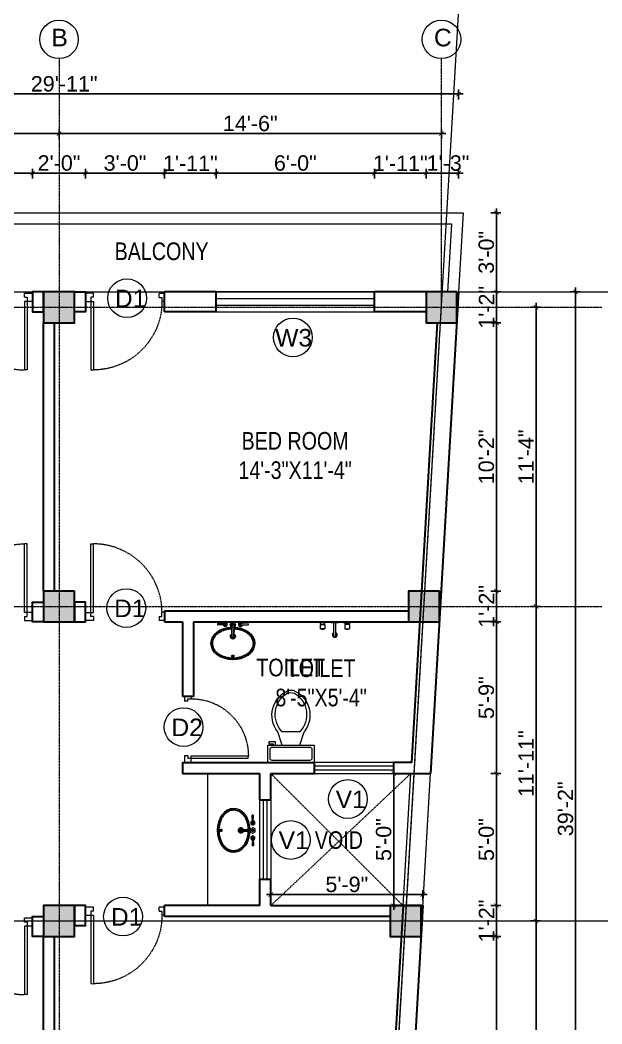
# Model space of a CAD drawing. Header units: inches. Extents: x 84707 to 107235, y 3922 to 10323.
# Drawn here: x 86192.3 to 86456.8, y 9822.7 to 10279.1 of the extents above; entities that cross this region are included whole.
import ezdxf

# ---------------------------------------------------------------- set-up
doc = ezdxf.new("R2010")
doc.units = ezdxf.units.IN
doc.header["$MEASUREMENT"] = 0
doc.linetypes.add('CENTER', pattern=[2, 1.25, -0.25, 0.25, -0.25])
doc.linetypes.add('HIDDEN', pattern=[0.375, 0.25, -0.125])
for name, color, linetype, lineweight in [('Annotate-Lite.w', 4, 'Continuous', 9), ('Annotations-Bold.w', 2, 'Continuous', 13), ('COLOUM', 3, 'Continuous', 35), ('DIM-2', 4, 'Continuous', 20), ('Door-Window.w', 4, 'Continuous', 15), ('Fittings', 9, 'Continuous', 5), ('furniture', 45, 'Continuous', 0), ('FURNT', 31, 'Continuous', 15), ('HA', 254, 'Continuous', 9), ('hatch', 9, 'Continuous', 0), ('wall', 240, 'Continuous', 30), ('wall light', 6, 'Continuous', 18), ('window', 130, 'Continuous', 13)]:
    doc.layers.add(name, color=color, linetype=linetype, lineweight=lineweight)
doc.styles.add('ARAIL', font='arial.ttf')
doc.styles.add('DIM', font='arial.ttf', dxfattribs={"width": 0.8})
doc.styles.add('gaurav', font='arial.ttf')
doc.dimstyles.new('8 inch dim', dxfattribs={"dimtxt": 7, "dimasz": 2, "dimexe": 2, "dimexo": 1, "dimgap": 1, "dimtad": 1, "dimdec": 0, "dimzin": 3, "dimdsep": 46, "dimlunit": 4, "dimtxsty": 'ARAIL', "dimblk": 'ARCHTICK', "dimcen": 0.09, "dimdle": 2, "dimadec": 0, "dimazin": 0, "dimtfac": 1, "dimtdec": 0, "dimtix": 1, "dimtofl": 0, "dimtmove": 1, "dimatfit": 3, "dimldrblk": 'ARCHTICK', "dimfxlon": 1, "dimtolj": 1, "dimtzin": 0, "dimarcsym": 0})

# ---------------------------------------------------------------- blocks, each defined once
blk = doc.blocks.new('column 14')
at = {"layer": 'COLOUM'}
h = blk.add_hatch(color=256, dxfattribs=at)
h.dxf.hatch_style = 1
h.paths.add_polyline_path([(7, 7), (-7, 7), (-7, -7), (7, -7)])
blk.add_lwpolyline([(7, 7), (7, -7), (-7, -7), (-7, 7)], close=True, dxfattribs=at)
blk = doc.blocks.new('*U9')
at = {"layer": 'Door-Window.w', "ltscale": 3}
for p, q in [((11067.44, 10097.93), (11092.24, 10116.76)), ((11092.24, 10116.76), (11093, 10115.8)), ((11068.18, 10096.96), (11093, 10115.8)), ((11063.03, 10097.66), (11065.96, 10099.89)), ((11065.96, 10099.89), (11067.44, 10097.93)), ((11065.97, 10096.82), (11067.44, 10097.93)), ((11067.44, 10097.93), (11068.18, 10096.96)), ((11065.25, 10094.74), (11063.03, 10097.66)), ((11066.71, 10095.85), (11065.25, 10094.74)), ((11066.71, 10095.85), (11065.97, 10096.82)), ((11084.8, 10072.06), (11083.33, 10070.95)), ((11084.81, 10068.99), (11083.33, 10070.95)), ((11084.8, 10072.06), (11085.54, 10071.08)), ((11084.81, 10068.99), (11087.74, 10071.22)), ((11085.54, 10071.08), (11087, 10072.19)), ((11087.74, 10071.22), (11087, 10072.19))]:
    blk.add_line(p, q, dxfattribs=at)
at = {"layer": 'Door-Window.w', "color": 9, "linetype": 'HIDDEN', "lineweight": 18}
blk.add_arc((11068.18, 10096.96), 31.16, 307.2347, 37.1906, dxfattribs=at)
blk = doc.blocks.new('Toilet - top')
at = {"layer": 'furniture'}
for p, q in [((9.5, -6), (9.5, -2)), ((-10, -8.5), (-8, -8.5)), ((-10, -9.5), (-10, -8.5)), ((-8, -8.5), (-8, -8)), ((-7, -8), (-7, -9.5)), ((-4, -8), (-6, -14)), ((4, -8), (6, -14)), ((-7, -9.5), (-10, -9.5)), ((4, -14), (-4, -14))]:
    blk.add_line(p, q, dxfattribs=at)
blk.add_lwpolyline([(10.5, -8), (10.5, 0), (-10.5, 0), (-10.5, -8)], close=True, dxfattribs=at)
for points in [[(-9.5, -2), (-9.5, -6)], [(8.5, -1), (-8.5, -1)], [(-8.5, -7), (8.5, -7)]]:
    blk.add_lwpolyline(points, dxfattribs=at)
for centre, radius, start, end in [((-8.62, -1.88), 0.884, 81.8699, 188.1301), ((8.62, -1.88), 0.884, 351.8699, 98.1301), ((-8.62, -6.12), 0.884, 171.8699, 278.1301), ((8.62, -6.12), 0.884, 261.8699, 8.1301), ((3.52, -21.58), 12.17, 141.4691, 247.9714), ((4.2, -21.82), 11.33, 136.3677, 238.9468), ((-3.52, -21.58), 12.17, 292.0284, 38.5307), ((-4.2, -21.82), 11.33, 301.053, 43.6321), ((0, -27.88), 4, 245.7318, 294.2682), ((0, -29), 4, 254.8605, 285.1395)]:
    blk.add_arc(centre, radius, start, end, dxfattribs=at)
blk = doc.blocks.new('A$C604E024C')
at = {"layer": 'hatch', "color": 9, "linetype": 'ByBlock'}
for p, q in [((-107, 6), (-198, 9)), ((-101, 4), (-101, -4)), ((-101, 4), (-101, 1)), ((-101, 4), (-101, 4)), ((-101, 1), (-97, 1)), ((-101, 0), (-101, -4)), ((-101, 0), (-97, 0)), ((-97, 4), (-97, 1)), ((-97, 4), (-96, 4)), ((-96, 4), (-96, -4)), ((-6, 4), (-6, -4)), ((-6, 4), (-5, 4)), ((-5, 4), (-5, -4)), ((0, 13), (0, -13)), ((1, 4), (1, -4)), ((1, 4), (3, 4)), ((2, 4), (2, 1)), ((2, 4), (3, 4)), ((2, 1), (3, 1)), ((100, 2), (101, 2)), ((107, 6), (198, 9)), ((199, 8), (199, -8)), ((-107, -6), (-198, -9)), ((-101, -4), (-101, -4)), ((-101, -4), (-101, -4)), ((-97, 0), (-97, -4)), ((-97, -4), (-96, -4)), ((-96, -4), (-96, -4)), ((-6, -4), (-1, -4)), ((-5, -4), (-1, -4)), ((-1, -4), (-1, -4)), ((1, -4), (3, -4)), ((2, 0), (2, -4)), ((2, 0), (3, 0)), ((2, -4), (3, -4)), ((100, -2), (101, -2)), ((107, -6), (198, -9))]:
    blk.add_line(p, q, dxfattribs=at)
for points in [[(35, -3), (35, -3, 0.267949), (35, 2), (20, 29, 0.267949), (15, 31), (-15, 31, 0.267949), (-20, 29), (-35, 2, 0.267949), (-35, -3)], [(0, 13), (-5, 13, 0.267949), (-9, 10), (-13, 2, 0.267949), (-13, -3), (-9, -10, 0.267949), (-5, -13), (0, -13)], [(0, 13), (5, 13, -0.267949), (9, 10), (13, 2, -0.267949), (13, -3), (9, -10, -0.267949), (5, -13), (0, -13)], [(-15, -149, 0.267949), (-15, -154), (-9, -163, 0.267949), (-5, -166), (0, -166)], [(15, -149, -0.267949), (15, -154), (9, -163, -0.267949), (5, -166), (0, -166)]]:
    blk.add_lwpolyline(points, format="xyb", dxfattribs=at)
for centre, radius, start, end in [((-148, 0), 51.6, 171.6285, 188.3715), ((-198, 8), 1, 88.5767, 180), ((-99, 0), 27.8, 193.9353, 166.0647), ((-99, 0), 16.1, 203.4772, 156.5228), ((-99, 0), 13.6, 207.8254, 152.1746), ((-99, 0), 10.7, 215.7665, 144.2335), ((3, 2), 1.6, 270, 90.0142), ((3, 2), 2.2, 301.4048, 90), ((3, -2), 2.5, 270, 62.7097), ((99, 0), 27.8, 13.9353, 346.0647), ((99, 0), 16.1, 23.4772, 336.5228), ((99, 0), 13.6, 27.8254, 332.1746), ((99, 0), 10.7, 35.7665, 324.2335), ((198, 8), 1, 0, 91.4233), ((-198, -8), 1, 180, 271.4233), ((-325, -117), 312, 354.1333, 21.5654), ((-1093, -110), 1085, 357.1828, 5.6778), ((3, -2), 1.9, 270, 90), ((1084, -109), 1075, 174.3028, 182.8736), ((325, -117), 312, 158.4157, 185.9255), ((198, -8), 1, 268.5767, 0)]:
    blk.add_arc(centre, radius, start, end, dxfattribs=at)
blk.add_ellipse((99, 0), major_axis=(0, 4.4), ratio=0.647537, start_param=-0.996154, end_param=4.137747, dxfattribs=at)
blk.add_open_spline([(100, 2), (100, 3), (100, 3), (100, 3), (99, 4), (99, 4), (99, 4), (99, 4), (98, 4), (98, 4), (98, 3), (97, 3), (97, 3), (97, 2), (97, 2), (96, 1), (96, 0), (96, 0), (96, -2), (97, -2), (97, -3), (97, -3), (98, -4), (98, -4), (99, -4), (99, -4), (99, -4), (100, -3), (100, -3), (100, -3), (100, -2)], degree=3, knots=[5.296065, 5.296065, 5.296065, 5.296065, 5.668493, 5.668493, 6.044953, 6.044953, 6.283185, 6.283185, 6.283185, 6.618814, 6.618814, 6.954443, 6.954443, 7.290072, 7.290072, 7.6257, 7.6257, 8.094621, 8.094621, 8.563542, 8.563542, 8.940002, 8.940002, 9.316461, 9.316461, 9.692921, 9.692921, 10.069381, 10.069381, 10.411893, 10.411893, 10.411893, 10.411893], dxfattribs=at)
blk = doc.blocks.new('basin')
at = {"layer": 'furniture', "lineweight": -3}
for radius, start, end in [(1.14, 113.503, 66.2712), (0.79, 126.715, 52.8739)]:
    blk.add_arc((134195.31, -39122.53), radius, start, end, dxfattribs=at)
at = {"layer": 'furniture'}
blk.add_ellipse((134195.31, -39125.83), major_axis=(-9.97, 0), ratio=0.736887, start_param=4.757716, end_param=10.948885, dxfattribs=at)
at = {"layer": 'furniture', "linetype": 'ByBlock'}
blk.add_ellipse((134195.31, -39125.83), major_axis=(9.97, 0), ratio=0.736887, dxfattribs=at)
at = {"layer": 'furniture', "lineweight": -3}
blk.add_ellipse((134195.31, -39131.57), major_axis=(0.448, 0), ratio=0.674502, dxfattribs=at)
blk.add_open_spline([(134194.69, -39119.15), (134194.32, -39119.17), (134193.96, -39119.2), (134193.09, -39119.32), (134192.57, -39119.42), (134191.58, -39119.69), (134191.1, -39119.85), (134190.19, -39120.23), (134189.76, -39120.45), (134188.95, -39120.93), (134188.57, -39121.2), (134187.89, -39121.77), (134187.59, -39122.07), (134187.06, -39122.71), (134186.83, -39123.04), (134186.45, -39123.73), (134186.3, -39124.08), (134186.09, -39124.79), (134186.03, -39125.15), (134185.99, -39125.61), (134185.99, -39125.72), (134185.99, -39125.83), (134185.99, -39126.08), (134186.01, -39126.34), (134186.11, -39126.94), (134186.2, -39127.29), (134186.47, -39127.97), (134186.64, -39128.31), (134187.06, -39128.96), (134187.31, -39129.28), (134187.88, -39129.88), (134188.2, -39130.16), (134188.9, -39130.7), (134189.28, -39130.94), (134190.1, -39131.39), (134190.53, -39131.59), (134191.45, -39131.93), (134191.92, -39132.08), (134192.9, -39132.31), (134193.4, -39132.4), (134194.43, -39132.51), (134194.94, -39132.53), (134195.97, -39132.52), (134196.49, -39132.48), (134197.5, -39132.35), (134198, -39132.25), (134198.97, -39132), (134199.44, -39131.84), (134200.34, -39131.48), (134200.76, -39131.27), (134201.56, -39130.8), (134201.93, -39130.55), (134202.61, -39130), (134202.91, -39129.71), (134203.45, -39129.1), (134203.69, -39128.78), (134204.08, -39128.12), (134204.24, -39127.78), (134204.48, -39127.09), (134204.56, -39126.74), (134204.64, -39126.04), (134204.64, -39125.69), (134204.57, -39124.98), (134204.49, -39124.62), (134204.25, -39123.91), (134204.09, -39123.56), (134203.69, -39122.89), (134203.45, -39122.56), (134202.89, -39121.93), (134202.58, -39121.63), (134201.88, -39121.07), (134201.49, -39120.81), (134200.67, -39120.35), (134200.22, -39120.13), (134199.3, -39119.77), (134198.81, -39119.62), (134197.81, -39119.37), (134197.29, -39119.28), (134196.49, -39119.19), (134196.22, -39119.16), (134195.94, -39119.15)], degree=3, knots=[4.778413, 4.778413, 4.778413, 4.778413, 4.89303, 4.89303, 5.060537, 5.060537, 5.228045, 5.228045, 5.395552, 5.395552, 5.56306, 5.56306, 5.730567, 5.730567, 5.898075, 5.898075, 6.065582, 6.065582, 6.233089, 6.233089, 6.283185, 6.283185, 6.283185, 6.401225, 6.401225, 6.564378, 6.564378, 6.727532, 6.727532, 6.890685, 6.890685, 7.053839, 7.053839, 7.216992, 7.216992, 7.380146, 7.380146, 7.543299, 7.543299, 7.706452, 7.706452, 7.869606, 7.869606, 8.032759, 8.032759, 8.195913, 8.195913, 8.359066, 8.359066, 8.52222, 8.52222, 8.685373, 8.685373, 8.848527, 8.848527, 9.01168, 9.01168, 9.174834, 9.174834, 9.337987, 9.337987, 9.501141, 9.501141, 9.668648, 9.668648, 9.836155, 9.836155, 10.003663, 10.003663, 10.17117, 10.17117, 10.338678, 10.338678, 10.506185, 10.506185, 10.673693, 10.673693, 10.8412, 10.8412, 10.929386, 10.929386, 10.929386, 10.929386], dxfattribs=at)
at = {"layer": 'furniture'}
blk.add_open_spline([(134195.86, -39131.57), (134195.86, -39131.55), (134195.86, -39131.52), (134195.84, -39131.46), (134195.83, -39131.44), (134195.79, -39131.36), (134195.75, -39131.32), (134195.66, -39131.25), (134195.6, -39131.23), (134195.46, -39131.18), (134195.36, -39131.16), (134195.17, -39131.17), (134195.07, -39131.2), (134194.94, -39131.27), (134194.9, -39131.3), (134194.83, -39131.37), (134194.8, -39131.4), (134194.77, -39131.48), (134194.76, -39131.52), (134194.75, -39131.6), (134194.76, -39131.65), (134194.79, -39131.73), (134194.81, -39131.76), (134194.87, -39131.83), (134194.9, -39131.86), (134194.98, -39131.9), (134195.02, -39131.92), (134195.15, -39131.97), (134195.25, -39131.99), (134195.44, -39131.98), (134195.54, -39131.95), (134195.67, -39131.89), (134195.72, -39131.85), (134195.79, -39131.78), (134195.81, -39131.75), (134195.85, -39131.67), (134195.86, -39131.63), (134195.86, -39131.58), (134195.86, -39131.58), (134195.86, -39131.57)], degree=3, knots=[0, 0, 0, 0, 0.188397, 0.188397, 0.376794, 0.376794, 0.73698, 0.73698, 1.097166, 1.097166, 1.657793, 1.657793, 2.21842, 2.21842, 2.564182, 2.564182, 2.840364, 2.840364, 3.116547, 3.116547, 3.39273, 3.39273, 3.668913, 3.668913, 3.945096, 3.945096, 4.221279, 4.221279, 4.783807, 4.783807, 5.346334, 5.346334, 5.697184, 5.697184, 5.974645, 5.974645, 6.252106, 6.252106, 6.283185, 6.283185, 6.283185, 6.283185], dxfattribs=at)
at = {"layer": 'furniture', "xscale": 0.03499430959345774, "yscale": 0.03499430959345774, "zscale": 0.03499430959345774, "rotation": 359.9929103328581}
blk.add_blockref('A$C604E024C', (134195.31, -39117.12), dxfattribs=at)
blk = doc.blocks.new('_ArchTick')
at = {"color": 0, "linetype": 'ByBlock', "const_width": 0.15}
blk.add_lwpolyline([(-0.5, -0.5), (0.5, 0.5)], dxfattribs=at)
blk = doc.blocks.new('*D427')
at = {"layer": 'Defpoints', "color": 0, "transparency": 16777216}
for p in [(86306.29, 9881.54), (86306.29, 9876.52), (86375.41, 9876.52)]:
    blk.add_point(p, dxfattribs=at)
at = {"layer": 'DIM-2', "color": 0, "lineweight": -2, "transparency": 16777216}
for p, q in [((86377.41, 9881.54), (86304.29, 9881.54)), ((86306.29, 9879.04), (86306.29, 9883.54)), ((86375.41, 9879.04), (86375.41, 9883.54))]:
    blk.add_line(p, q, dxfattribs=at)
at = {"layer": 'DIM-2', "color": 0, "lineweight": -2, "transparency": 16777216, "xscale": 2, "yscale": 2, "zscale": 2, "rotation": 180}
blk.add_blockref('_ArchTick', (86306.29, 9881.54), dxfattribs=at)
at = {"layer": 'DIM-2', "color": 0, "lineweight": -2, "transparency": 16777216, "xscale": 2, "yscale": 2, "zscale": 2}
blk.add_blockref('_ArchTick', (86375.41, 9881.54), dxfattribs=at)
at = {"layer": 'DIM-2', "color": 0, "transparency": 16777216, "insert": (86340.85, 9886.11), "char_height": 7, "attachment_point": 5, "style": 'ARAIL'}
blk.add_mtext('\\A1;5\'-9"', dxfattribs=at)
blk = doc.blocks.new('*D545')
at = {"layer": 'Defpoints', "color": 0, "transparency": 16777216}
for p in [(86198, 10209.52), (86161.99, 10155.51), (86198, 10155.52)]:
    blk.add_point(p, dxfattribs=at)
at = {"layer": 'DIM-2', "color": 0, "lineweight": -2, "transparency": 16777216}
for p, q in [((86161.99, 10207.02), (86161.99, 10211.52)), ((86198, 10207.02), (86198, 10211.52)), ((86159.99, 10209.52), (86200, 10209.52))]:
    blk.add_line(p, q, dxfattribs=at)
at = {"layer": 'DIM-2', "color": 0, "lineweight": -2, "transparency": 16777216, "xscale": 2, "yscale": 2, "zscale": 2, "rotation": 180}
blk.add_blockref('_ArchTick', (86161.99, 10209.52), dxfattribs=at)
at = {"layer": 'DIM-2', "color": 0, "lineweight": -2, "transparency": 16777216, "xscale": 2, "yscale": 2, "zscale": 2}
blk.add_blockref('_ArchTick', (86198, 10209.52), dxfattribs=at)
at = {"layer": 'DIM-2', "color": 0, "transparency": 16777216, "insert": (86180, 10214.09), "char_height": 7, "attachment_point": 5, "style": 'ARAIL'}
blk.add_mtext('\\A1;3\'-0"', dxfattribs=at)
blk = doc.blocks.new('*D453')
at = {"layer": 'Defpoints', "color": 0, "transparency": 16777216}
for p in [(86222, 10209.52), (86198, 10155.52), (86222, 10155.52)]:
    blk.add_point(p, dxfattribs=at)
at = {"layer": 'DIM-2', "color": 0, "lineweight": -2, "transparency": 16777216}
for p, q in [((86198, 10207.02), (86198, 10211.52)), ((86222, 10207.02), (86222, 10211.52)), ((86196, 10209.52), (86224, 10209.52))]:
    blk.add_line(p, q, dxfattribs=at)
at = {"layer": 'DIM-2', "color": 0, "lineweight": -2, "transparency": 16777216, "xscale": 2, "yscale": 2, "zscale": 2, "rotation": 180}
blk.add_blockref('_ArchTick', (86198, 10209.52), dxfattribs=at)
at = {"layer": 'DIM-2', "color": 0, "lineweight": -2, "transparency": 16777216, "xscale": 2, "yscale": 2, "zscale": 2}
blk.add_blockref('_ArchTick', (86222, 10209.52), dxfattribs=at)
at = {"layer": 'DIM-2', "color": 0, "transparency": 16777216, "insert": (86210, 10214.09), "char_height": 7, "attachment_point": 5, "style": 'ARAIL'}
blk.add_mtext('\\A1;2\'-0"', dxfattribs=at)
blk = doc.blocks.new('*D546')
at = {"layer": 'Defpoints', "color": 0, "transparency": 16777216}
for p in [(86258, 10209.52), (86222, 10155.52), (86258, 10155.52)]:
    blk.add_point(p, dxfattribs=at)
at = {"layer": 'DIM-2', "color": 0, "lineweight": -2, "transparency": 16777216}
for p, q in [((86222, 10207.02), (86222, 10211.52)), ((86258, 10207.02), (86258, 10211.52)), ((86220, 10209.52), (86260, 10209.52))]:
    blk.add_line(p, q, dxfattribs=at)
at = {"layer": 'DIM-2', "color": 0, "lineweight": -2, "transparency": 16777216, "xscale": 2, "yscale": 2, "zscale": 2, "rotation": 180}
blk.add_blockref('_ArchTick', (86222, 10209.52), dxfattribs=at)
at = {"layer": 'DIM-2', "color": 0, "lineweight": -2, "transparency": 16777216, "xscale": 2, "yscale": 2, "zscale": 2}
blk.add_blockref('_ArchTick', (86258, 10209.52), dxfattribs=at)
at = {"layer": 'DIM-2', "color": 0, "transparency": 16777216, "insert": (86240, 10214.09), "char_height": 7, "attachment_point": 5, "style": 'ARAIL'}
blk.add_mtext('\\A1;3\'-0"', dxfattribs=at)
blk = doc.blocks.new('*D547')
at = {"layer": 'Defpoints', "color": 0, "transparency": 16777216}
for p in [(86281.43, 10209.52), (86258, 10155.52), (86281.43, 10155.52)]:
    blk.add_point(p, dxfattribs=at)
at = {"layer": 'DIM-2', "color": 0, "lineweight": -2, "transparency": 16777216}
for p, q in [((86258, 10207.02), (86258, 10211.52)), ((86281.43, 10207.02), (86281.43, 10211.52)), ((86256, 10209.52), (86283.43, 10209.52))]:
    blk.add_line(p, q, dxfattribs=at)
at = {"layer": 'DIM-2', "color": 0, "lineweight": -2, "transparency": 16777216, "xscale": 2, "yscale": 2, "zscale": 2, "rotation": 180}
blk.add_blockref('_ArchTick', (86258, 10209.52), dxfattribs=at)
at = {"layer": 'DIM-2', "color": 0, "lineweight": -2, "transparency": 16777216, "xscale": 2, "yscale": 2, "zscale": 2}
blk.add_blockref('_ArchTick', (86281.43, 10209.52), dxfattribs=at)
at = {"layer": 'DIM-2', "color": 0, "transparency": 16777216, "insert": (86269.71, 10214.03), "char_height": 7, "attachment_point": 5, "style": 'ARAIL'}
blk.add_mtext('\\A1;1\'-11"', dxfattribs=at)
blk = doc.blocks.new('*D548')
at = {"layer": 'Defpoints', "color": 0, "transparency": 16777216}
for p in [(86353.43, 10209.52), (86281.43, 10155.52), (86353.43, 10155.52)]:
    blk.add_point(p, dxfattribs=at)
at = {"layer": 'DIM-2', "color": 0, "lineweight": -2, "transparency": 16777216}
for p, q in [((86281.43, 10207.02), (86281.43, 10211.52)), ((86353.43, 10207.02), (86353.43, 10211.52)), ((86279.43, 10209.52), (86355.43, 10209.52))]:
    blk.add_line(p, q, dxfattribs=at)
at = {"layer": 'DIM-2', "color": 0, "lineweight": -2, "transparency": 16777216, "xscale": 2, "yscale": 2, "zscale": 2, "rotation": 180}
blk.add_blockref('_ArchTick', (86281.43, 10209.52), dxfattribs=at)
at = {"layer": 'DIM-2', "color": 0, "lineweight": -2, "transparency": 16777216, "xscale": 2, "yscale": 2, "zscale": 2}
blk.add_blockref('_ArchTick', (86353.43, 10209.52), dxfattribs=at)
at = {"layer": 'DIM-2', "color": 0, "transparency": 16777216, "insert": (86317.43, 10214.09), "char_height": 7, "attachment_point": 5, "style": 'ARAIL'}
blk.add_mtext('\\A1;6\'-0"', dxfattribs=at)
blk = doc.blocks.new('*D549')
at = {"layer": 'Defpoints', "color": 0, "transparency": 16777216}
for p in [(86376.87, 10209.52), (86353.43, 10155.52), (86376.87, 10155.52)]:
    blk.add_point(p, dxfattribs=at)
at = {"layer": 'DIM-2', "color": 0, "lineweight": -2, "transparency": 16777216}
for p, q in [((86353.43, 10207.02), (86353.43, 10211.52)), ((86376.87, 10207.02), (86376.87, 10211.52)), ((86351.43, 10209.52), (86378.87, 10209.52))]:
    blk.add_line(p, q, dxfattribs=at)
at = {"layer": 'DIM-2', "color": 0, "lineweight": -2, "transparency": 16777216, "xscale": 2, "yscale": 2, "zscale": 2, "rotation": 180}
blk.add_blockref('_ArchTick', (86353.43, 10209.52), dxfattribs=at)
at = {"layer": 'DIM-2', "color": 0, "lineweight": -2, "transparency": 16777216, "xscale": 2, "yscale": 2, "zscale": 2}
blk.add_blockref('_ArchTick', (86376.87, 10209.52), dxfattribs=at)
at = {"layer": 'DIM-2', "color": 0, "transparency": 16777216, "insert": (86365.15, 10214.03), "char_height": 7, "attachment_point": 5, "style": 'ARAIL'}
blk.add_mtext('\\A1;1\'-11"', dxfattribs=at)
blk = doc.blocks.new('*D550')
at = {"layer": 'Defpoints', "color": 0, "transparency": 16777216}
for p in [(86391.69, 10209.52), (86376.87, 10155.52), (86391.69, 10155.52)]:
    blk.add_point(p, dxfattribs=at)
at = {"layer": 'DIM-2', "color": 0, "lineweight": -2, "transparency": 16777216}
for p, q in [((86376.87, 10207.02), (86376.87, 10211.52)), ((86391.69, 10207.02), (86391.69, 10211.52)), ((86374.87, 10209.52), (86393.69, 10209.52))]:
    blk.add_line(p, q, dxfattribs=at)
at = {"layer": 'DIM-2', "color": 0, "lineweight": -2, "transparency": 16777216, "xscale": 2, "yscale": 2, "zscale": 2, "rotation": 180}
blk.add_blockref('_ArchTick', (86376.87, 10209.52), dxfattribs=at)
at = {"layer": 'DIM-2', "color": 0, "lineweight": -2, "transparency": 16777216, "xscale": 2, "yscale": 2, "zscale": 2}
blk.add_blockref('_ArchTick', (86391.69, 10209.52), dxfattribs=at)
at = {"layer": 'DIM-2', "color": 0, "transparency": 16777216, "insert": (86386.85, 10214.09), "char_height": 7, "attachment_point": 5, "style": 'ARAIL'}
blk.add_mtext('\\A1;1\'-3"', dxfattribs=at)
blk = doc.blocks.new('*D551')
at = {"layer": 'Defpoints', "color": 0, "transparency": 16777216}
for p in [(86210, 10227.52), (86040, 10155.52), (86210, 10155.52)]:
    blk.add_point(p, dxfattribs=at)
at = {"layer": 'DIM-2', "color": 0, "lineweight": -2, "transparency": 16777216}
for p, q in [((86040, 10225.02), (86040, 10229.52)), ((86210, 10225.02), (86210, 10229.52)), ((86038, 10227.52), (86212, 10227.52))]:
    blk.add_line(p, q, dxfattribs=at)
at = {"layer": 'DIM-2', "color": 0, "lineweight": -2, "transparency": 16777216, "xscale": 2, "yscale": 2, "zscale": 2, "rotation": 180}
blk.add_blockref('_ArchTick', (86040, 10227.52), dxfattribs=at)
at = {"layer": 'DIM-2', "color": 0, "lineweight": -2, "transparency": 16777216, "xscale": 2, "yscale": 2, "zscale": 2}
blk.add_blockref('_ArchTick', (86210, 10227.52), dxfattribs=at)
at = {"layer": 'DIM-2', "color": 0, "transparency": 16777216, "insert": (86125, 10232.03), "char_height": 7, "attachment_point": 5, "style": 'ARAIL'}
blk.add_mtext('\\A1;14\'-2"', dxfattribs=at)
blk = doc.blocks.new('*D552')
at = {"layer": 'Defpoints', "color": 0, "transparency": 16777216}
for p in [(86383.87, 10227.52), (86383.87, 10155.52), (86210, 10152.51)]:
    blk.add_point(p, dxfattribs=at)
at = {"layer": 'DIM-2', "color": 0, "lineweight": -2, "transparency": 16777216}
for p, q in [((86210, 10225.02), (86210, 10229.52)), ((86383.87, 10225.02), (86383.87, 10229.52)), ((86208, 10227.52), (86385.87, 10227.52))]:
    blk.add_line(p, q, dxfattribs=at)
at = {"layer": 'DIM-2', "color": 0, "lineweight": -2, "transparency": 16777216, "xscale": 2, "yscale": 2, "zscale": 2, "rotation": 180}
blk.add_blockref('_ArchTick', (86210, 10227.52), dxfattribs=at)
at = {"layer": 'DIM-2', "color": 0, "lineweight": -2, "transparency": 16777216, "xscale": 2, "yscale": 2, "zscale": 2}
blk.add_blockref('_ArchTick', (86383.87, 10227.52), dxfattribs=at)
at = {"layer": 'DIM-2', "color": 0, "transparency": 16777216, "insert": (86296.93, 10232.09), "char_height": 7, "attachment_point": 5, "style": 'ARAIL'}
blk.add_mtext('\\A1;14\'-6"', dxfattribs=at)
blk = doc.blocks.new('*D439')
at = {"layer": 'Defpoints', "color": 0, "transparency": 16777216}
for p in [(86391.69, 10245.52), (86033, 10155.52), (86391.69, 10155.52)]:
    blk.add_point(p, dxfattribs=at)
at = {"layer": 'DIM-2', "color": 0, "lineweight": -2, "transparency": 16777216}
for p, q in [((86033, 10243.02), (86033, 10247.52)), ((86391.69, 10243.02), (86391.69, 10247.52)), ((86031, 10245.52), (86393.69, 10245.52))]:
    blk.add_line(p, q, dxfattribs=at)
at = {"layer": 'DIM-2', "color": 0, "lineweight": -2, "transparency": 16777216, "xscale": 2, "yscale": 2, "zscale": 2, "rotation": 180}
blk.add_blockref('_ArchTick', (86033, 10245.52), dxfattribs=at)
at = {"layer": 'DIM-2', "color": 0, "lineweight": -2, "transparency": 16777216, "xscale": 2, "yscale": 2, "zscale": 2}
blk.add_blockref('_ArchTick', (86391.69, 10245.52), dxfattribs=at)
at = {"layer": 'DIM-2', "color": 0, "transparency": 16777216, "insert": (86212.34, 10250.09), "char_height": 7, "attachment_point": 5, "style": 'ARAIL'}
blk.add_mtext('\\A1;29\'-11"', dxfattribs=at)
blk = doc.blocks.new('*D432')
at = {"layer": 'Defpoints', "color": 0, "transparency": 16777216}
for p in [(86390.87, 10141.52), (86382.94, 10019.52), (86408.87, 10019.52)]:
    blk.add_point(p, dxfattribs=at)
at = {"layer": 'DIM-2', "color": 0, "lineweight": -2, "transparency": 16777216}
for p, q in [((86406.37, 10141.52), (86410.87, 10141.52)), ((86408.87, 10143.52), (86408.87, 10017.52)), ((86406.37, 10019.52), (86410.87, 10019.52))]:
    blk.add_line(p, q, dxfattribs=at)
at = {"layer": 'DIM-2', "color": 0, "lineweight": -2, "transparency": 16777216, "xscale": 2, "yscale": 2, "zscale": 2}
for p, rotation in [((86408.87, 10141.52), 90), ((86408.87, 10019.52), 270)]:
    blk.add_blockref('_ArchTick', p, dxfattribs=dict(at, rotation=rotation))
at = {"layer": 'DIM-2', "color": 0, "transparency": 16777216, "insert": (86404.3, 10080.52), "char_height": 7, "attachment_point": 5, "rotation": 90, "style": 'ARAIL'}
blk.add_mtext('\\A1;10\'-2"', dxfattribs=at)
blk = doc.blocks.new('*D433')
at = {"layer": 'Defpoints', "color": 0, "transparency": 16777216}
for p in [(86382.94, 10019.52), (86382.94, 10005.52), (86408.87, 10005.52)]:
    blk.add_point(p, dxfattribs=at)
at = {"layer": 'DIM-2', "color": 0, "lineweight": -2, "transparency": 16777216}
for p, q in [((86406.37, 10019.52), (86410.87, 10019.52)), ((86408.87, 10021.52), (86408.87, 10003.52)), ((86406.37, 10005.52), (86410.87, 10005.52))]:
    blk.add_line(p, q, dxfattribs=at)
at = {"layer": 'DIM-2', "color": 0, "lineweight": -2, "transparency": 16777216, "xscale": 2, "yscale": 2, "zscale": 2}
for p, rotation in [((86408.87, 10019.52), 90), ((86408.87, 10005.52), 270)]:
    blk.add_blockref('_ArchTick', p, dxfattribs=dict(at, rotation=rotation))
at = {"layer": 'DIM-2', "color": 0, "transparency": 16777216, "insert": (86404.36, 10012.52), "char_height": 7, "attachment_point": 5, "rotation": 90, "style": 'ARAIL'}
blk.add_mtext('\\A1;1\'-2"', dxfattribs=at)
blk = doc.blocks.new('*D434')
at = {"layer": 'Defpoints', "color": 0, "transparency": 16777216}
for p in [(86382.94, 10005.52), (86378.91, 9936.52), (86408.87, 9936.52)]:
    blk.add_point(p, dxfattribs=at)
at = {"layer": 'DIM-2', "color": 0, "lineweight": -2, "transparency": 16777216}
for p, q in [((86406.37, 10005.52), (86410.87, 10005.52)), ((86408.87, 10007.52), (86408.87, 9934.52)), ((86406.37, 9936.52), (86410.87, 9936.52))]:
    blk.add_line(p, q, dxfattribs=at)
at = {"layer": 'DIM-2', "color": 0, "lineweight": -2, "transparency": 16777216, "xscale": 2, "yscale": 2, "zscale": 2}
for p, rotation in [((86408.87, 10005.52), 90), ((86408.87, 9936.52), 270)]:
    blk.add_blockref('_ArchTick', p, dxfattribs=dict(at, rotation=rotation))
at = {"layer": 'DIM-2', "color": 0, "transparency": 16777216, "insert": (86404.3, 9971.02), "char_height": 7, "attachment_point": 5, "rotation": 90, "style": 'ARAIL'}
blk.add_mtext('\\A1;5\'-9"', dxfattribs=at)
blk = doc.blocks.new('*D435')
at = {"layer": 'Defpoints', "color": 0, "transparency": 16777216}
for p in [(86378.91, 9936.52), (86375.41, 9876.52), (86408.87, 9876.52)]:
    blk.add_point(p, dxfattribs=at)
at = {"layer": 'DIM-2', "color": 0, "lineweight": -2, "transparency": 16777216}
for p, q in [((86406.37, 9936.52), (86410.87, 9936.52)), ((86408.87, 9938.52), (86408.87, 9874.52)), ((86406.37, 9876.52), (86410.87, 9876.52))]:
    blk.add_line(p, q, dxfattribs=at)
at = {"layer": 'DIM-2', "color": 0, "lineweight": -2, "transparency": 16777216, "xscale": 2, "yscale": 2, "zscale": 2}
for p, rotation in [((86408.87, 9936.52), 90), ((86408.87, 9876.52), 270)]:
    blk.add_blockref('_ArchTick', p, dxfattribs=dict(at, rotation=rotation))
at = {"layer": 'DIM-2', "color": 0, "transparency": 16777216, "insert": (86404.3, 9906.52), "char_height": 7, "attachment_point": 5, "rotation": 90, "style": 'ARAIL'}
blk.add_mtext('\\A1;5\'-0"', dxfattribs=at)
blk = doc.blocks.new('*D436')
at = {"layer": 'Defpoints', "color": 0, "transparency": 16777216}
for p in [(86375.41, 9876.52), (86374.6, 9862.52), (86408.87, 9862.52)]:
    blk.add_point(p, dxfattribs=at)
at = {"layer": 'DIM-2', "color": 0, "lineweight": -2, "transparency": 16777216}
for p, q in [((86408.87, 9878.52), (86408.87, 9860.52)), ((86406.37, 9876.52), (86410.87, 9876.52)), ((86406.37, 9862.52), (86410.87, 9862.52))]:
    blk.add_line(p, q, dxfattribs=at)
at = {"layer": 'DIM-2', "color": 0, "lineweight": -2, "transparency": 16777216, "xscale": 2, "yscale": 2, "zscale": 2}
for p, rotation in [((86408.87, 9876.52), 90), ((86408.87, 9862.52), 270)]:
    blk.add_blockref('_ArchTick', p, dxfattribs=dict(at, rotation=rotation))
at = {"layer": 'DIM-2', "color": 0, "transparency": 16777216, "insert": (86404.36, 9869.52), "char_height": 7, "attachment_point": 5, "rotation": 90, "style": 'ARAIL'}
blk.add_mtext('\\A1;1\'-2"', dxfattribs=at)
blk = doc.blocks.new('*D437')
at = {"layer": 'Defpoints', "color": 0, "transparency": 16777216}
for p in [(86374.6, 9862.52), (86364.27, 9699.52), (86408.87, 9699.52)]:
    blk.add_point(p, dxfattribs=at)
at = {"layer": 'DIM-2', "color": 0, "lineweight": -2, "transparency": 16777216}
for p, q in [((86408.87, 9864.52), (86408.87, 9697.52)), ((86406.37, 9862.52), (86410.87, 9862.52)), ((86406.37, 9699.52), (86410.87, 9699.52))]:
    blk.add_line(p, q, dxfattribs=at)
at = {"layer": 'DIM-2', "color": 0, "lineweight": -2, "transparency": 16777216, "xscale": 2, "yscale": 2, "zscale": 2}
for p, rotation in [((86408.87, 9862.52), 90), ((86408.87, 9699.52), 270)]:
    blk.add_blockref('_ArchTick', p, dxfattribs=dict(at, rotation=rotation))
at = {"layer": 'DIM-2', "color": 0, "transparency": 16777216, "insert": (86404.29, 9781.02), "char_height": 7, "attachment_point": 5, "rotation": 90, "style": 'ARAIL'}
blk.add_mtext('\\A1;13\'-7"', dxfattribs=at)
blk = doc.blocks.new('*D447')
at = {"layer": 'Defpoints', "color": 0, "transparency": 16777216}
for p in [(86367.6, 9869.52), (86426.87, 9869.52), (86357.27, 9692.52)]:
    blk.add_point(p, dxfattribs=at)
at = {"layer": 'DIM-2', "color": 0, "lineweight": -2, "transparency": 16777216}
for p, q in [((86424.37, 9869.52), (86428.87, 9869.52)), ((86426.87, 9690.52), (86426.87, 9871.52)), ((86424.37, 9692.52), (86428.87, 9692.52))]:
    blk.add_line(p, q, dxfattribs=at)
at = {"layer": 'DIM-2', "color": 0, "lineweight": -2, "transparency": 16777216, "xscale": 2, "yscale": 2, "zscale": 2}
for p, rotation in [((86426.87, 9869.52), 90), ((86426.87, 9692.52), 270)]:
    blk.add_blockref('_ArchTick', p, dxfattribs=dict(at, rotation=rotation))
at = {"layer": 'DIM-2', "color": 0, "transparency": 16777216, "insert": (86422.3, 9781.02), "char_height": 7, "attachment_point": 5, "rotation": 90, "style": 'ARAIL'}
blk.add_mtext('\\A1;14\'-9"', dxfattribs=at)
blk = doc.blocks.new('*D448')
at = {"layer": 'Defpoints', "color": 0, "transparency": 16777216}
for p in [(86390.87, 10155.52), (86444.87, 10155.52), (86364.27, 9685.52)]:
    blk.add_point(p, dxfattribs=at)
at = {"layer": 'DIM-2', "color": 0, "lineweight": -2, "transparency": 16777216}
for p, q in [((86442.37, 10155.52), (86446.87, 10155.52)), ((86444.87, 9683.52), (86444.87, 10157.52)), ((86442.37, 9685.52), (86446.87, 9685.52))]:
    blk.add_line(p, q, dxfattribs=at)
at = {"layer": 'DIM-2', "color": 0, "lineweight": -2, "transparency": 16777216, "xscale": 2, "yscale": 2, "zscale": 2}
for p, rotation in [((86444.87, 10155.52), 90), ((86444.87, 9685.52), 270)]:
    blk.add_blockref('_ArchTick', p, dxfattribs=dict(at, rotation=rotation))
at = {"layer": 'DIM-2', "color": 0, "transparency": 16777216, "insert": (86440.29, 9920.52), "char_height": 7, "attachment_point": 5, "rotation": 90, "style": 'ARAIL'}
blk.add_mtext('\\A1;39\'-2"', dxfattribs=at)
blk = doc.blocks.new('*D449')
at = {"layer": 'Defpoints', "color": 0, "transparency": 16777216}
for p in [(86375.94, 10012.52), (86426.87, 10012.52), (86367.6, 9869.52)]:
    blk.add_point(p, dxfattribs=at)
at = {"layer": 'DIM-2', "color": 0, "lineweight": -2, "transparency": 16777216}
for p, q in [((86426.87, 9867.52), (86426.87, 10014.52)), ((86424.37, 10012.52), (86428.87, 10012.52)), ((86424.37, 9869.52), (86428.87, 9869.52))]:
    blk.add_line(p, q, dxfattribs=at)
at = {"layer": 'DIM-2', "color": 0, "lineweight": -2, "transparency": 16777216, "xscale": 2, "yscale": 2, "zscale": 2}
for p, rotation in [((86426.87, 10012.52), 90), ((86426.87, 9869.52), 270)]:
    blk.add_blockref('_ArchTick', p, dxfattribs=dict(at, rotation=rotation))
at = {"layer": 'DIM-2', "color": 0, "transparency": 16777216, "insert": (86422.36, 9941.02), "char_height": 7, "attachment_point": 5, "rotation": 90, "style": 'ARAIL'}
blk.add_mtext('\\A1;11\'-11"', dxfattribs=at)
blk = doc.blocks.new('*D450')
at = {"layer": 'Defpoints', "color": 0, "transparency": 16777216}
for p in [(86383.87, 10148.52), (86426.87, 10148.52), (86375.94, 10012.52)]:
    blk.add_point(p, dxfattribs=at)
at = {"layer": 'DIM-2', "color": 0, "lineweight": -2, "transparency": 16777216}
for p, q in [((86426.87, 10010.52), (86426.87, 10150.52)), ((86424.37, 10148.52), (86428.87, 10148.52)), ((86424.37, 10012.52), (86428.87, 10012.52))]:
    blk.add_line(p, q, dxfattribs=at)
at = {"layer": 'DIM-2', "color": 0, "lineweight": -2, "transparency": 16777216, "xscale": 2, "yscale": 2, "zscale": 2}
for p, rotation in [((86426.87, 10148.52), 90), ((86426.87, 10012.52), 270)]:
    blk.add_blockref('_ArchTick', p, dxfattribs=dict(at, rotation=rotation))
at = {"layer": 'DIM-2', "color": 0, "transparency": 16777216, "insert": (86422.36, 10080.52), "char_height": 7, "attachment_point": 5, "rotation": 90, "style": 'ARAIL'}
blk.add_mtext('\\A1;11\'-4"', dxfattribs=at)
blk = doc.blocks.new('*D451')
at = {"layer": 'Defpoints', "color": 0, "transparency": 16777216}
for p in [(86391.69, 10155.52), (86408.87, 10155.52), (86390.87, 10141.52)]:
    blk.add_point(p, dxfattribs=at)
at = {"layer": 'DIM-2', "color": 0, "lineweight": -2, "transparency": 16777216}
for p, q in [((86406.37, 10155.52), (86410.87, 10155.52)), ((86408.87, 10139.52), (86408.87, 10157.52)), ((86406.37, 10141.52), (86410.87, 10141.52))]:
    blk.add_line(p, q, dxfattribs=at)
at = {"layer": 'DIM-2', "color": 0, "lineweight": -2, "transparency": 16777216, "xscale": 2, "yscale": 2, "zscale": 2}
for p, rotation in [((86408.87, 10155.52), 90), ((86408.87, 10141.52), 270)]:
    blk.add_blockref('_ArchTick', p, dxfattribs=dict(at, rotation=rotation))
at = {"layer": 'DIM-2', "color": 0, "transparency": 16777216, "insert": (86404.36, 10148.52), "char_height": 7, "attachment_point": 5, "rotation": 90, "style": 'ARAIL'}
blk.add_mtext('\\A1;1\'-2"', dxfattribs=at)
blk = doc.blocks.new('*D535')
at = {"layer": 'Defpoints', "color": 0, "transparency": 16777216}
for p in [(86393.79, 10191.52), (86408.87, 10191.52), (86390.87, 10155.52)]:
    blk.add_point(p, dxfattribs=at)
at = {"layer": 'DIM-2', "color": 0, "lineweight": -2, "transparency": 16777216}
for p, q in [((86406.37, 10191.52), (86410.87, 10191.52)), ((86408.87, 10153.52), (86408.87, 10193.52)), ((86406.37, 10155.52), (86410.87, 10155.52))]:
    blk.add_line(p, q, dxfattribs=at)
at = {"layer": 'DIM-2', "color": 0, "lineweight": -2, "transparency": 16777216, "xscale": 2, "yscale": 2, "zscale": 2}
for p, rotation in [((86408.87, 10191.52), 90), ((86408.87, 10155.52), 270)]:
    blk.add_blockref('_ArchTick', p, dxfattribs=dict(at, rotation=rotation))
at = {"layer": 'DIM-2', "color": 0, "transparency": 16777216, "insert": (86404.29, 10173.52), "char_height": 7, "attachment_point": 5, "rotation": 90, "style": 'ARAIL'}
blk.add_mtext('\\A1;3\'-0"', dxfattribs=at)
blk = doc.blocks.new('*D455')
at = {"layer": 'Defpoints', "color": 0, "transparency": 16777216}
for p in [(86362.19, 9936.52), (86362.19, 9936.52), (86360.6, 9876.52)]:
    blk.add_point(p, dxfattribs=at)
at = {"layer": 'DIM-2', "color": 0, "lineweight": -2, "transparency": 16777216}
for p, q in [((86362.19, 9874.52), (86362.19, 9938.52)), ((86362.19, 9936.52), (86364.19, 9936.52)), ((86361.6, 9876.52), (86364.19, 9876.52))]:
    blk.add_line(p, q, dxfattribs=at)
at = {"layer": 'DIM-2', "color": 0, "lineweight": -2, "transparency": 16777216, "xscale": 2, "yscale": 2, "zscale": 2}
for p, rotation in [((86362.19, 9936.52), 90), ((86362.19, 9876.52), 270)]:
    blk.add_blockref('_ArchTick', p, dxfattribs=dict(at, rotation=rotation))
at = {"layer": 'DIM-2', "color": 0, "transparency": 16777216, "insert": (86357.61, 9906.52), "char_height": 7, "attachment_point": 5, "rotation": 90, "style": 'ARAIL'}
blk.add_mtext('\\A1;5\'-0"', dxfattribs=at)

msp = doc.modelspace()

# ---------------------------------------------------------------- linework, layer by layer
at = {"layer": 'Annotate-Lite.w', "ltscale": 0.005}
for centre in [(86240.93, 10152.66), (86316.34, 10134.84), (86240.59, 10011.79), (86266.64, 9957.68), (86341.32, 9924.96), (86315.36, 9906.33), (86239.1, 9871.5)]:
    msp.add_circle(centre, 8.81, dxfattribs=at)
at = {"layer": 'Annotations-Bold.w', "linetype": 'CENTER', "ltscale": 0.3}
for p, q in [((86210, 10261.58), (86210, 9585.08)), ((85970.58, 10148.52), (86456.83, 10148.52)), ((85970.58, 10012.52), (86456.83, 10012.52)), ((85970.58, 9869.52), (86456.83, 9869.52))]:
    msp.add_line(p, q, dxfattribs=at)
msp.add_lwpolyline([(86357.27, 9585.08), (86357.27, 9692.52), (86383.87, 10148.52), (86383.87, 10261.58)], dxfattribs=at)
at = {"layer": 'DIM-2'}
for p, direction in [((86357.27, 9692.52), (0.0582225, 0.9983036)), ((84806.37, 10155.52), (1, 0)), ((87688.48, 9869.52), (1, 0))]:
    msp.add_xline(p, direction, dxfattribs=at)
for centre in [(86210, 10270.35), (86383.87, 10270.35)]:
    msp.add_circle(centre, 8.77, dxfattribs=at)
at = {"layer": 'Fittings'}
for p, q in [((86328.32, 10005.02), (86328.32, 10005.52)), ((86331.32, 10005.52), (86328.32, 10005.52)), ((86331.32, 10005.02), (86328.32, 10005.02)), ((86329.05, 10004.28), (86329.05, 10005.02)), ((86330.59, 10004.28), (86330.59, 10005.02)), ((86331.32, 10005.02), (86331.32, 10005.52)), ((86333.9, 10005.02), (86333.9, 10005.52)), ((86336.9, 10005.52), (86333.9, 10005.52)), ((86336.9, 10005.02), (86333.9, 10005.02)), ((86334.9, 9999.19), (86334.9, 10005.02)), ((86335.9, 9999.19), (86335.9, 10005.02)), ((86336.9, 10005.02), (86336.9, 10005.52)), ((86339.48, 10005.02), (86339.48, 10005.52)), ((86342.48, 10005.52), (86339.48, 10005.52)), ((86339.48, 10005.02), (86342.48, 10005.02)), ((86340.21, 10004.28), (86340.21, 10005.02)), ((86341.74, 10004.28), (86341.74, 10005.02)), ((86342.48, 10005.02), (86342.48, 10005.52)), ((86328.8, 10004.28), (86330.84, 10004.28)), ((86328.8, 10004.28), (86328.8, 10002.29)), ((86330.84, 10002.29), (86328.8, 10002.29)), ((86330.84, 10004.28), (86330.84, 10002.29)), ((86342, 10004.28), (86339.96, 10004.28)), ((86339.96, 10004.28), (86339.96, 10002.29)), ((86339.96, 10002.29), (86342, 10002.29)), ((86342, 10004.28), (86342, 10002.29))]:
    msp.add_line(p, q, dxfattribs=at)
for centre, radius, start, end in [((86329.82, 10003.72, 0), 1.66, 240.1832, 299.8168), ((86335.4, 9999.62, 0), 1.11, 116.7926, 63.2074), ((86340.98, 10003.72, 0), 1.66, 240.1832, 299.8168), ((86335.4, 9999.19, 0), 0.5, 180, 0)]:
    msp.add_arc(centre, radius, start, end, dxfattribs=at)
at = {"layer": 'FURNT'}
msp.add_line((86277.64, 9876.45), (86277.64, 9936.52), dxfattribs=at)
at = {"layer": 'HA', "linetype": 'HIDDEN'}
for p, q in [((86306.29, 9936.52), (86366.4, 9876.52)), ((86306.29, 9876.52), (86369.9, 9936.52))]:
    msp.add_line(p, q, dxfattribs=at)
at = {"layer": 'wall'}
for p, q in [((86258, 10146.49), (86258, 10155.52)), ((86281.43, 10155.52), (86258, 10155.52)), ((86281.43, 10146.52), (86281.43, 10155.52)), ((86376.87, 10155.52), (86353.43, 10155.52)), ((86353.43, 10146.52), (86353.43, 10155.52)), ((86391.69, 10155.52), (86378.91, 9936.52)), ((86281.43, 10146.52), (86258, 10146.52)), ((86376.87, 10146.52), (86353.43, 10146.52)), ((86203, 10019.52), (86203, 10141.52)), ((86208, 10019.52), (86208, 10141.52)), ((86258, 10010.52), (86368.77, 10010.52)), ((86258, 10010.52), (86258, 10005.52)), ((86258, 10005.52), (86266.07, 10005.52)), ((86266.07, 10005.52), (86266.07, 9971.52)), ((86271.07, 10005.52), (86373.75, 10005.52)), ((86271.07, 10005.52), (86271.07, 9971.52)), ((86271.07, 9971.52), (86266.07, 9971.52)), ((86266.07, 9941.52), (86326.19, 9941.52)), ((86266.07, 9941.52), (86266.07, 9936.52)), ((86326.19, 9936.52), (86326.19, 9941.52)), ((86362.19, 9936.52), (86362.19, 9941.52)), ((86266.07, 9936.52), (86301.29, 9936.52)), ((86301.29, 9924.52), (86301.29, 9936.52)), ((86306.29, 9936.52), (86326.19, 9936.52)), ((86306.29, 9924.52), (86306.29, 9936.52)), ((86362.19, 9936.52), (86378.91, 9936.52)), ((86301.29, 9924.52), (86306.29, 9924.52)), ((86301.29, 9876.52), (86301.29, 9888.52)), ((86301.29, 9888.52), (86306.29, 9888.52)), ((86306.29, 9876.52), (86306.29, 9888.52)), ((86301.29, 9876.52), (86258, 9876.52)), ((86258, 9871.52), (86258, 9876.52)), ((86360.42, 9871.52), (86258, 9871.52)), ((86203, 9699.52), (86203, 9862.52)), ((86208, 9699.52), (86208, 9862.52))]:
    msp.add_line(p, q, dxfattribs=at)
for points in [[(86203, 10155.52), (86198, 10155.52), (86198, 10146.52), (86203, 10146.52)], [(86217, 10155.52), (86222, 10155.52), (86222, 10146.52), (86217, 10146.52)], [(86203, 10005.52), (86198, 10005.52), (86198, 10014.52), (86203, 10014.52)], [(86217, 10005.52), (86222, 10005.52), (86222, 10014.52), (86217, 10014.52)], [(86217, 9867.52), (86222, 9867.52), (86222, 9876.52), (86217, 9876.52)], [(86203, 9862.52), (86198, 9862.52), (86198, 9871.52), (86203, 9871.52)]]:
    msp.add_lwpolyline(points, close=True, dxfattribs=at)
for points in [[(86381.85, 10141.52), (86370.19, 9941.52), (86362.19, 9941.52)], [(86306.29, 9876.52), (86375.41, 9876.52), (86364.27, 9685.52)], [(86366.4, 9876.52), (86356.08, 9699.52)]]:
    msp.add_lwpolyline(points, dxfattribs=at)
at = {"layer": 'wall light'}
msp.add_line((86393.79, 10191.52), (86391.69, 10155.52), dxfattribs=at)
for points in [[(86033, 10191.52), (86393.79, 10191.52)], [(86038, 10155.52), (86038, 10186.52), (86388.49, 10186.52), (86386.68, 10155.52)], [(86366.4, 9876.52), (86369.9, 9936.52)], [(86375.38, 9875.99), (86378.91, 9936.52)]]:
    msp.add_lwpolyline(points, dxfattribs=at)
at = {"layer": 'window'}
for p, q in [((86353.43, 10155.52), (86281.43, 10155.52)), ((86281.43, 10152.52), (86353.43, 10152.52)), ((86281.43, 10149.52), (86353.43, 10149.52)), ((86281.43, 10146.52), (86353.43, 10146.52)), ((86362.19, 9941.52), (86326.19, 9941.52)), ((86362.19, 9939.89), (86326.19, 9939.89)), ((86362.19, 9938.14), (86326.19, 9938.14)), ((86326.19, 9936.52), (86362.19, 9936.52)), ((86301.29, 9888.52), (86301.29, 9924.52)), ((86302.92, 9888.52), (86302.92, 9924.52)), ((86304.67, 9888.52), (86304.67, 9924.52)), ((86306.29, 9924.52), (86306.29, 9888.52))]:
    msp.add_line(p, q, dxfattribs=at)

# ---------------------------------------------------------------- block references
at = {"layer": 'Door-Window.w', "linetype": 'ByBlock'}
for p, xscale, yscale, zscale, rotation in [((84831.5, 25067.72), 0.999790782091718, 0.999790782091718, 0.999790782091718, 232.8475757098403), ((87588.49, 25067.72), -0.9997907820917175, 0.999790782091718, 0.999790782091718, 127.1524242901596), ((84831.5, -4906.69), -0.999790782091718, 0.999790782091718, 0.999790782091718, 307.1524242901597), ((87588.49, -4906.69), 0.999790782091718, 0.999790782091718, 0.999790782091718, 52.84757570984035), ((73837.48, 11055.62), -0.8331589850765594, 0.8331589850765594, 0.8331589850765594, 217.2660034294755), ((87588.49, 24788.65), -0.9997907820917175, 0.999790782091718, 0.999790782091718, 127.1524242901596), ((84831.5, 24783.72), 0.9997907820917175, 0.9997907820917175, 0.9997907820917175, 232.8475757098404)]:
    msp.add_blockref('*U9', p, dxfattribs=dict(at, xscale=xscale, yscale=yscale, zscale=zscale, rotation=rotation))
at = {"layer": 'Fittings', "color": 4, "lineweight": 15}
for p, rotation in [((-47780.13, 49551.63), 359.8162799008568), ((125845.34, 143979.87), 269.8162799008567)]:
    msp.add_blockref('basin', p, dxfattribs=dict(at, rotation=rotation))
at = {"layer": 'furniture', "extrusion": (0, 0, -1), "zscale": -1, "rotation": 180}
msp.add_blockref('Toilet - top', (-86315.43, 9941.52), dxfattribs=at)
at = {"layer": 'wall', "xscale": -1, "rotation": 270}
for p in [(86210, 10148.52), (86383.87, 10148.52), (86210, 10012.52), (86375.94, 10012.52), (86210, 9869.52), (86367.6, 9869.52)]:
    msp.add_blockref('column 14', p, dxfattribs=at)

# ---------------------------------------------------------------- texts
at = {"ltscale": 7, "char_height": 8, "width": 121.9318, "attachment_point": 8, "style": 'DIM'}
for s, insert in [('BALCONY', (86256.65, 10169.9)), ('BED ROOM\\P14\'-3"X11\'-4"', (86317.34, 10070.37)), ('TOILET', (86315.35, 9980.65)), ('TOILET\\P8\'-5"X5\'-4"', (86329.15, 9967)), ('VOID', (86337.25, 9902.17))]:
    msp.add_mtext(s, dxfattribs=dict(at, insert=insert))
at = {"layer": 'Annotate-Lite.w', "ltscale": 0.005, "char_height": 8, "attachment_point": 1, "style": 'gaurav'}
for s, insert in [('D1', (86235.41, 10156.53)), ('W3', (86308.3, 10138.69)), ('D1', (86235.07, 10015.66)), ('D2', (86261.12, 9961.54)), ('V1', (86335.8, 9928.83)), ('V1', (86309.85, 9910.2)), ('D1', (86233.59, 9875.37))]:
    msp.add_mtext_dynamic_manual_height_columns(s, width=8, gutter_width=100, heights=[0], dxfattribs=dict(at, insert=insert))
at = {"layer": 'Annotations-Bold.w', "linetype": 'CENTER', "ltscale": 1.5, "char_height": 8, "attachment_point": 1, "style": 'ARAIL'}
for s, insert in [('B', (86206.57, 10275.18)), ('C', (86380.44, 10275.18))]:
    msp.add_mtext_dynamic_manual_height_columns(s, width=6.5393, gutter_width=100, heights=[0], dxfattribs=dict(at, insert=insert))

# ---------------------------------------------------------------- dimensions: what is measured, and where the dimension line sits
at = {"layer": 'DIM-2'}
for base, p1, p2, picture, middle in [((86391.69, 10245.52), (86033, 10155.52), (86391.69, 10155.52), '*D439', (86212.34, 10250.09)), ((86210, 10227.52), (86040, 10155.52), (86210, 10155.52), '*D551', (86125, 10232.03)), ((86383.87, 10227.52), (86210, 10152.51), (86383.87, 10155.52), '*D552', (86296.93, 10232.09)), ((86198, 10209.52), (86161.99, 10155.51), (86198, 10155.52), '*D545', (86180, 10214.09)), ((86222, 10209.52), (86198, 10155.52), (86222, 10155.52), '*D453', (86210, 10214.09)), ((86258, 10209.52), (86222, 10155.52), (86258, 10155.52), '*D546', (86240, 10214.09)), ((86353.43, 10209.52), (86281.43, 10155.52), (86353.43, 10155.52), '*D548', (86317.43, 10214.09)), ((86306.29, 9881.54), (86375.41, 9876.52), (86306.29, 9876.52), '*D427', (86340.85, 9886.11))]:
    dim = msp.add_linear_dim(base=base, p1=p1, p2=p2, dimstyle='8 inch dim', dxfattribs=at)
    dim.commit()
    dim.dimension.update_dxf_attribs({"geometry": picture, "text_midpoint": middle})
for base, p1, p2, picture, middle in [((86281.43, 10209.52), (86258, 10155.52), (86281.43, 10155.52), '*D547', (86269.71, 10209.52)), ((86376.87, 10209.52), (86353.43, 10155.52), (86376.87, 10155.52), '*D549', (86365.15, 10209.52)), ((86391.69, 10209.52), (86376.87, 10155.52), (86391.69, 10155.52), '*D550', (86386.85, 10209.52))]:
    dim = msp.add_linear_dim(base=base, p1=p1, p2=p2, dimstyle='8 inch dim', dxfattribs=at)
    dim.commit()
    dim.dimension.update_dxf_attribs({"geometry": picture, "text_midpoint": middle, "dimtype": 160})
for base, p1, p2, picture, middle in [((86408.87, 10191.52), (86390.87, 10155.52), (86393.79, 10191.52), '*D535', (86404.29, 10173.52)), ((86444.87, 10155.52), (86364.27, 9685.52), (86390.87, 10155.52), '*D448', (86440.29, 9920.52)), ((86426.87, 10148.52), (86375.94, 10012.52), (86383.87, 10148.52), '*D450', (86422.36, 10080.52)), ((86408.87, 10019.52), (86390.87, 10141.52), (86382.94, 10019.52), '*D432', (86404.3, 10080.52)), ((86426.87, 10012.52), (86367.6, 9869.52), (86375.94, 10012.52), '*D449', (86422.36, 9941.02)), ((86408.87, 9936.52), (86382.94, 10005.52), (86378.91, 9936.52), '*D434', (86404.3, 9971.02)), ((86362.19, 9936.52), (86360.6, 9876.52), (86362.19, 9936.52), '*D455', (86357.61, 9906.52)), ((86408.87, 9876.52), (86378.91, 9936.52), (86375.41, 9876.52), '*D435', (86404.3, 9906.52)), ((86426.87, 9869.52), (86357.27, 9692.52), (86367.6, 9869.52), '*D447', (86422.3, 9781.02)), ((86408.87, 9699.52), (86374.6, 9862.52), (86364.27, 9699.52), '*D437', (86404.29, 9781.02))]:
    dim = msp.add_linear_dim(base=base, p1=p1, p2=p2, angle=90, dimstyle='8 inch dim', dxfattribs=at)
    dim.commit()
    dim.dimension.update_dxf_attribs({"geometry": picture, "text_midpoint": middle})
for base, p1, p2, picture, middle in [((86408.87, 10155.52), (86390.87, 10141.52), (86391.69, 10155.52), '*D451', (86408.87, 10148.52)), ((86408.87, 10005.52), (86382.94, 10019.52), (86382.94, 10005.52), '*D433', (86408.87, 10012.52)), ((86408.87, 9862.52), (86375.41, 9876.52), (86374.6, 9862.52), '*D436', (86408.87, 9869.52))]:
    dim = msp.add_linear_dim(base=base, p1=p1, p2=p2, angle=90, dimstyle='8 inch dim', dxfattribs=at)
    dim.commit()
    dim.dimension.update_dxf_attribs({"geometry": picture, "text_midpoint": middle, "dimtype": 160})

doc.saveas('drawing.dxf')
